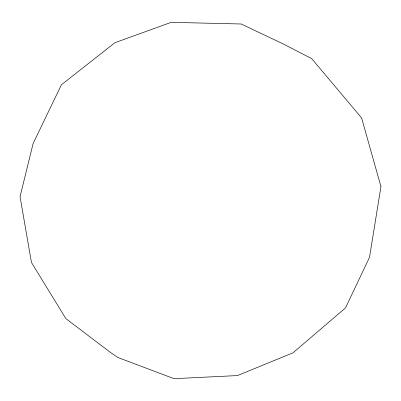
<?xml version="1.0" encoding="UTF-8"?>
<svg xmlns="http://www.w3.org/2000/svg" width="401" height="401" viewBox="0 0 401 401"><rect width="100%" height="100%" fill="white"/><g stroke="black" fill="none" stroke-linecap="round" stroke-linejoin="round"><path stroke-width="0.6" d="M380.95 186.63L369.511 257.297L345.497 307.923L292.981 352.825L237.477 375.567L174.019 378.669L117.704 357.426L110.135 352.178L65.844 318.605L31.453 262.47L20.05 196.66L33.113 143.553L61.408 84.786L114.892 42.712L171.242 22.331L241.141 23.995L282.996 43.824L311.677 58.616L361.607 117.939L380.95 186.63"/></g></svg>
